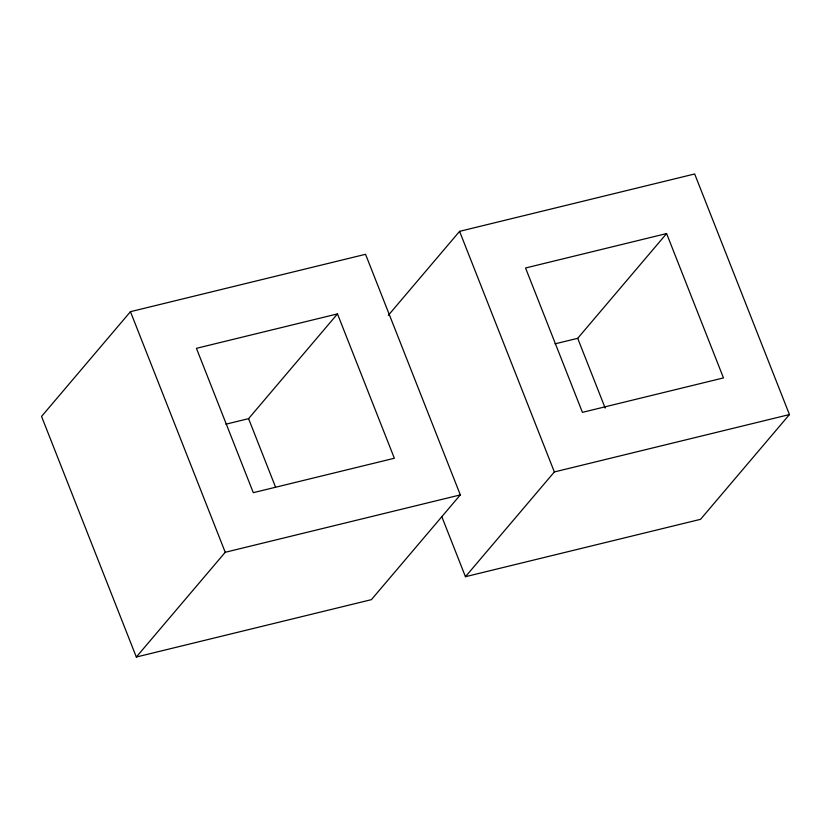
<?xml version="1.0" encoding="UTF-8"?>
<svg xmlns="http://www.w3.org/2000/svg" width="831" height="831" viewBox="0 0 831 831"><rect width="100%" height="100%" fill="white"/><g stroke="black" fill="none" stroke-linecap="round" stroke-linejoin="round"><path stroke-width="1.25" d="M130.457 311.677L41.55 416.435L136.326 657.03L371.415 599.65L460.322 494.902L365.547 254.296L130.457 311.677L225.232 552.283L136.326 657.03M225.907 424.184L248.573 418.647L337.479 313.9L394.351 458.255L253.299 492.679L196.428 348.324L337.479 313.9M388.295 315.344L459.585 231.35L694.674 173.97L789.45 414.565L700.543 519.323L465.453 576.704L441.76 516.55M555.035 343.847L577.701 338.321L666.607 233.563L723.479 377.918L582.427 412.353L525.556 267.987L666.607 233.563M465.453 576.704L554.36 471.946L789.45 414.565M225.232 552.283L460.322 494.902M577.701 338.321L605.186 408.094M459.585 231.35L554.36 471.946M248.573 418.647L275.591 487.215"/></g></svg>
